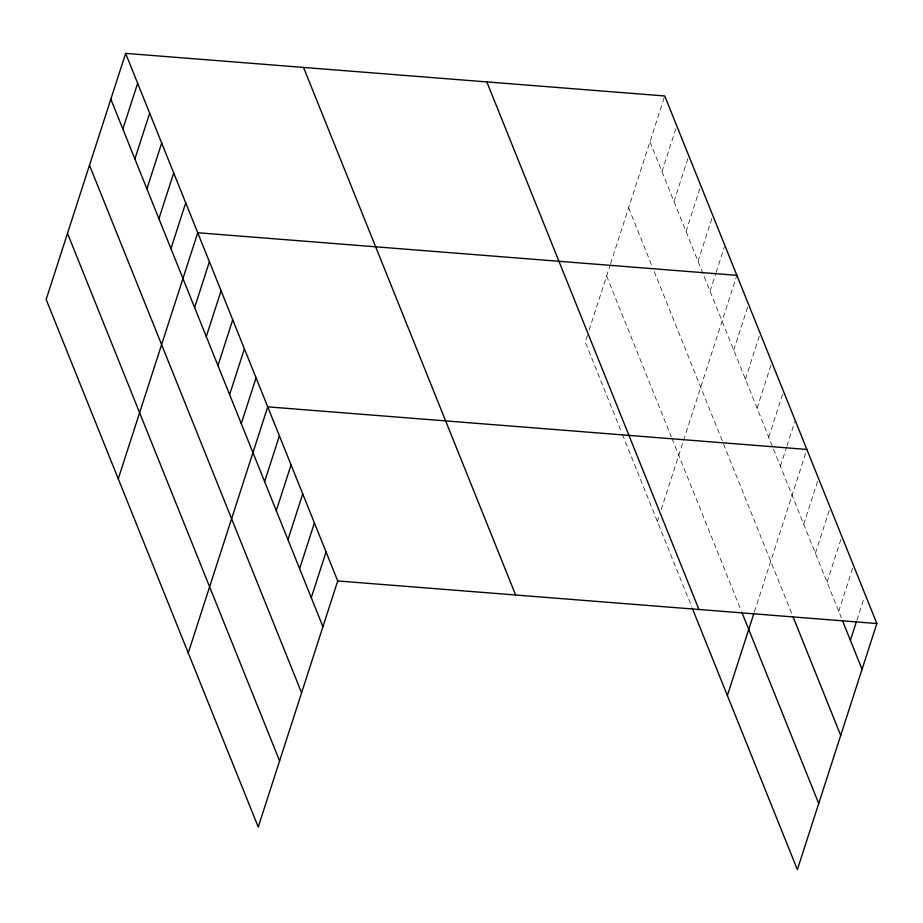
<?xml version="1.0" encoding="UTF-8"?>
<svg xmlns="http://www.w3.org/2000/svg" width="923" height="923" viewBox="0 0 923 923"><rect width="100%" height="100%" fill="white"/><g stroke="black" fill="none" stroke-linecap="round" stroke-linejoin="round"><path stroke-width="0.69" stroke-dasharray="4.62 3.46" d="M587.409 335.441L585.274 342.052L621.329 431.733M589.116 330.157L610.138 265.051M610.576 263.69L664.756 95.969M661.987 171.643L676.767 125.874M674.009 201.537L688.35 157.106M686.02 231.442L700.811 185.661M698.042 261.336L712.833 215.555M710.064 291.23L715.717 273.727M716.144 272.377L724.417 246.799M657.384 521.426L658.664 517.457M661.226 509.531L736.866 275.342M733.75 350.14L748.53 304.359M745.415 379.157L760.194 333.376M757.079 408.174L771.859 362.393M768.744 437.19L783.523 391.41M780.408 466.207L786.5 447.355M786.927 446.017L794.761 421.776M754.449 611.718L806.852 449.443M803.737 524.241L818.528 478.46M815.401 553.258L830.192 507.477M827.066 582.275L841.857 536.494M838.73 611.291L853.521 565.511M856.925 620.106L864.32 597.216M649.965 141.75L772.978 447.747M773.509 449.063L841.384 617.879M628.621 207.848L652.134 266.343M654.222 271.535L792.465 615.399M606.619 275.954L671.413 437.133M671.944 438.425L741.307 610.957M622.367 434.341L691.846 607.161"/><path stroke-width="1.38" d="M125.632 53.372L46.15 299.456L258.244 827.031L337.726 580.948L125.632 53.372L664.756 95.969L876.85 623.544L797.368 869.628L692.377 608.476M122.863 129.047L137.654 83.278M134.885 158.941L149.664 113.171M146.907 188.846L161.687 143.065M158.918 218.739L173.709 172.959M170.94 248.633L185.731 202.852M118.259 478.829L197.741 232.746L736.866 275.342M194.626 307.544L209.406 261.763M206.291 336.56L221.07 290.78M217.955 365.577L232.746 319.796M229.619 394.594L244.41 348.813M241.284 423.611L256.075 377.83M188.257 652.93L267.739 406.847L806.852 449.443M264.613 481.644L279.404 435.864M276.277 510.661L291.068 464.88M287.953 539.678L302.732 493.897M299.617 568.695L314.397 522.914M311.282 597.712L326.061 551.931M727.382 695.527L754.01 613.08M850.395 640.308L856.486 621.456M337.726 580.948L876.85 623.544M842.445 620.521L862.059 669.325M792.995 616.714L840.715 735.423M741.838 612.284L818.713 803.529M486.836 81.916L698.942 609.492M303.54 67.437L515.634 595M110.841 99.153L322.946 626.729M89.496 165.252L301.59 692.827M67.494 233.357L279.6 760.933"/></g></svg>
